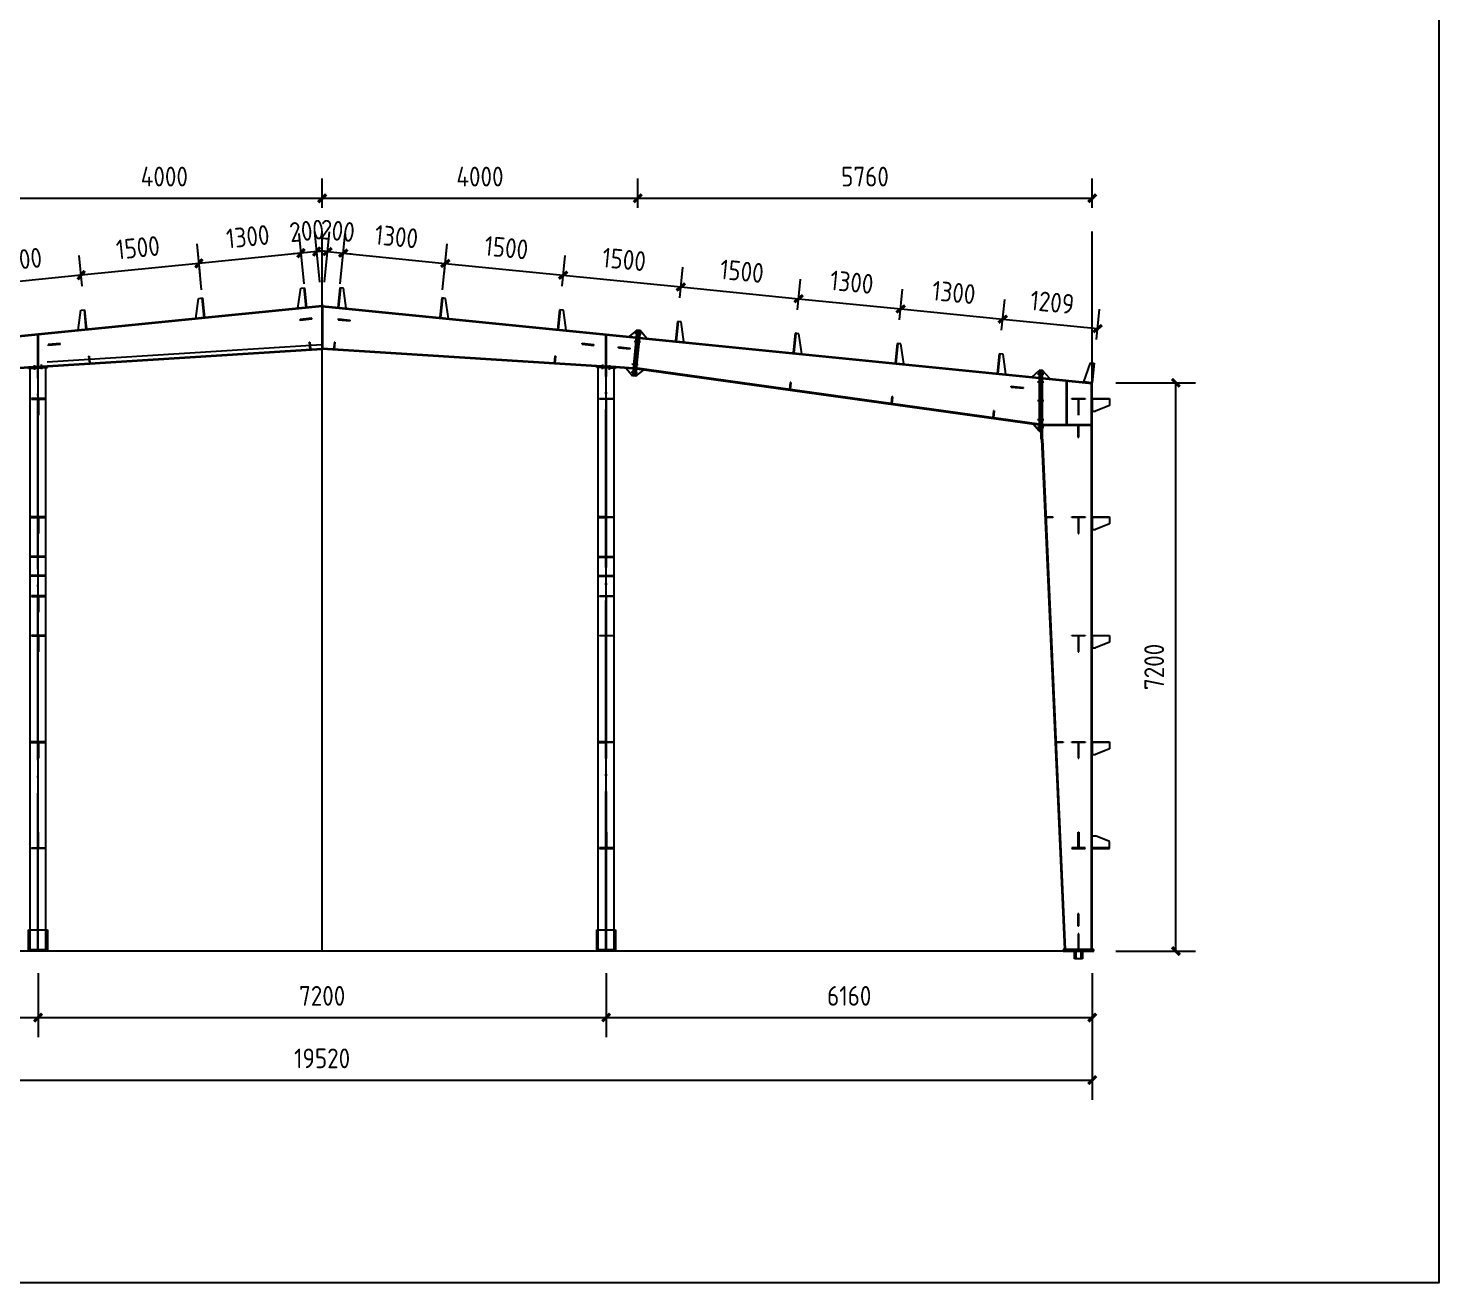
# Model space of a CAD drawing. Extents: x 810015 to 1451442, y -271755 to 145013.
# Drawn here: x 1265479 to 1283356, y -17928 to -2031 of the extents above; entities that cross this region are included whole.
import ezdxf

# ---------------------------------------------------------------- set-up
doc = ezdxf.new("R2010")
doc.units = 0
doc.header["$LTSCALE"] = 1000
doc.header["$MEASUREMENT"] = 0
doc.linetypes.add('DOTE', pattern=[2.42, 2, -0.2, 0.02, -0.2])
doc.layers.add('DOTE', color=1, linetype='Continuous')
doc.styles.get("Standard").update_dxf_attribs({"font": 'gbenor.shx', "bigfont": 'gbcbig.shx'})
doc.dimstyles.get("Standard").update_dxf_attribs({"dimscale": 100, "dimtxt": 2.5, "dimasz": 1, "dimexe": 2.5, "dimexo": 3, "dimgap": 1.5, "dimtad": 1, "dimdec": 0, "dimzin": 0, "dimdsep": 46, "dimtxsty": 'Standard', "dimblk": 'ARCHTICK', "dimcen": 0.09, "dimadec": 0, "dimazin": 0, "dimtfac": 1, "dimtdec": 0, "dimtix": 1, "dimtmove": 2, "dimatfit": 3, "dimfxl": 1, "dimtolj": 1, "dimtzin": 0, "dimarcsym": 0})

# ---------------------------------------------------------------- blocks, each defined once
blk = doc.blocks.new('_ArchTick')
at = {"color": 0, "linetype": 'ByBlock', "const_width": 0.4}
blk.add_lwpolyline([(-0.5, -0.5), (0.5, 0.5)], dxfattribs=at)
blk = doc.blocks.new('*D4')
at = {"color": 0, "lineweight": -2}
for p, q in [((1265204, -4308), (1265204, -3936)), ((1269204, -4308), (1269204, -3936)), ((1265204, -4186), (1269204, -4186))]:
    blk.add_line(p, q, dxfattribs=at)
at = {"layer": 'Defpoints', "color": 0}
for p in [(1269204, -4186), (1265204, -4608), (1269204, -4608)]:
    blk.add_point(p, dxfattribs=at)
at = {"color": 0, "lineweight": -2, "xscale": 100, "yscale": 100, "zscale": 100, "rotation": 180}
blk.add_blockref('_ArchTick', (1265204, -4186), dxfattribs=at)
at = {"color": 0, "lineweight": -2, "xscale": 100, "yscale": 100, "zscale": 100}
blk.add_blockref('_ArchTick', (1269204, -4186), dxfattribs=at)
at = {"color": 0, "insert": (1267204, -3911), "char_height": 250, "attachment_point": 5}
blk.add_mtext('\\A1;4000', dxfattribs=at)
blk = doc.blocks.new('*D5')
at = {"color": 0, "lineweight": -2}
for p, q in [((1269204, -4308), (1269204, -3936)), ((1273204, -4308), (1273204, -3936)), ((1269204, -4186), (1273204, -4186))]:
    blk.add_line(p, q, dxfattribs=at)
at = {"layer": 'Defpoints', "color": 0}
for p in [(1273204, -4186), (1269204, -4608), (1273204, -4608)]:
    blk.add_point(p, dxfattribs=at)
at = {"color": 0, "lineweight": -2, "xscale": 100, "yscale": 100, "zscale": 100, "rotation": 180}
blk.add_blockref('_ArchTick', (1269204, -4186), dxfattribs=at)
at = {"color": 0, "lineweight": -2, "xscale": 100, "yscale": 100, "zscale": 100}
blk.add_blockref('_ArchTick', (1273204, -4186), dxfattribs=at)
at = {"color": 0, "insert": (1271204, -3911), "char_height": 250, "attachment_point": 5}
blk.add_mtext('\\A1;4000', dxfattribs=at)
blk = doc.blocks.new('*D432')
at = {"color": 0, "lineweight": -2}
for p, q in [((1273204, -4308), (1273204, -3936)), ((1278964, -4308), (1278964, -3936)), ((1273204, -4186), (1278964, -4186))]:
    blk.add_line(p, q, dxfattribs=at)
at = {"layer": 'Defpoints', "color": 0}
for p in [(1278964, -4186), (1273204, -4608), (1278964, -4608)]:
    blk.add_point(p, dxfattribs=at)
at = {"color": 0, "lineweight": -2, "xscale": 100, "yscale": 100, "zscale": 100, "rotation": 180}
blk.add_blockref('_ArchTick', (1273204, -4186), dxfattribs=at)
at = {"color": 0, "lineweight": -2, "xscale": 100, "yscale": 100, "zscale": 100}
blk.add_blockref('_ArchTick', (1278964, -4186), dxfattribs=at)
at = {"color": 0, "insert": (1276084, -3911), "char_height": 250, "attachment_point": 5}
blk.add_mtext('\\A1;5760', dxfattribs=at)
blk = doc.blocks.new('*D455')
at = {"color": 0, "lineweight": -2}
for p, q in [((1268975, -5270), (1268911, -4633)), ((1269174, -5250), (1269110, -4613)), ((1268936, -4881), (1268837, -4891)), ((1269135, -4861), (1268936, -4881)), ((1269135, -4861), (1269235, -4851))]:
    blk.add_line(p, q, dxfattribs=at)
at = {"layer": 'Defpoints', "color": 0}
for p in [(1268936, -4881), (1269005, -5568), (1269204, -5548)]:
    blk.add_point(p, dxfattribs=at)
at = {"color": 0, "lineweight": -2, "xscale": 100, "yscale": 100, "zscale": 100}
for p, rotation in [((1268936, -4881), 5.710593137420399), ((1269135, -4861), 185.7105931374204)]:
    blk.add_blockref('_ArchTick', p, dxfattribs=dict(at, rotation=rotation))
at = {"color": 0, "insert": (1269008, -4598), "char_height": 250, "attachment_point": 5, "rotation": 5.7106}
blk.add_mtext('\\A1;200', dxfattribs=at)
blk = doc.blocks.new('*D456')
at = {"color": 0, "lineweight": -2}
for p, q in [((1268975, -5270), (1268911, -4633)), ((1267676, -5345), (1267618, -4762)), ((1268936, -4881), (1267642, -5011))]:
    blk.add_line(p, q, dxfattribs=at)
at = {"layer": 'Defpoints', "color": 0}
for p in [(1267642, -5011), (1267706, -5644), (1269005, -5568)]:
    blk.add_point(p, dxfattribs=at)
at = {"color": 0, "lineweight": -2, "xscale": 100, "yscale": 100, "zscale": 100}
for p, rotation in [((1268936, -4881), 5.710593137257387), ((1267642, -5011), 185.7105931372574)]:
    blk.add_blockref('_ArchTick', p, dxfattribs=dict(at, rotation=rotation))
at = {"color": 0, "insert": (1268262, -4672), "char_height": 250, "attachment_point": 5, "rotation": 5.7106}
blk.add_mtext('\\A1;1300', dxfattribs=at)
blk = doc.blocks.new('*D8')
at = {"color": 0, "lineweight": -2}
for p, q in [((1269234, -5250), (1269297, -4613)), ((1269433, -5270), (1269496, -4633)), ((1269272, -4861), (1269173, -4851)), ((1269272, -4861), (1269471, -4881)), ((1269471, -4881), (1269571, -4891))]:
    blk.add_line(p, q, dxfattribs=at)
at = {"layer": 'Defpoints', "color": 0}
for p in [(1269471, -4881), (1269204, -5548), (1269403, -5568)]:
    blk.add_point(p, dxfattribs=at)
at = {"color": 0, "lineweight": -2, "xscale": 100, "yscale": 100, "zscale": 100}
for p, rotation in [((1269272, -4861), 354.2894068625796), ((1269471, -4881), 174.2894068625796)]:
    blk.add_blockref('_ArchTick', p, dxfattribs=dict(at, rotation=rotation))
at = {"color": 0, "insert": (1269399, -4598), "char_height": 250, "attachment_point": 5, "rotation": 354.2894}
blk.add_mtext('\\A1;200', dxfattribs=at)
blk = doc.blocks.new('*D457')
at = {"color": 0, "lineweight": -2}
for p, q in [((1269433, -5270), (1269496, -4633)), ((1270731, -5345), (1270790, -4762)), ((1269471, -4881), (1270765, -5011))]:
    blk.add_line(p, q, dxfattribs=at)
at = {"layer": 'Defpoints', "color": 0}
for p in [(1270765, -5011), (1269403, -5568), (1270702, -5644)]:
    blk.add_point(p, dxfattribs=at)
at = {"color": 0, "lineweight": -2, "xscale": 100, "yscale": 100, "zscale": 100}
for p, rotation in [((1269471, -4881), 174.2894068627425), ((1270765, -5011), 354.2894068627426)]:
    blk.add_blockref('_ArchTick', p, dxfattribs=dict(at, rotation=rotation))
at = {"color": 0, "insert": (1270146, -4672), "char_height": 250, "attachment_point": 5, "rotation": 354.2894}
blk.add_mtext('\\A1;1300', dxfattribs=at)
blk = doc.blocks.new('*D458')
at = {"color": 0, "lineweight": -2}
for p, q in [((1267656, -5150), (1267618, -4762)), ((1266164, -5300), (1266125, -4911)), ((1267642, -5011), (1266150, -5160))]:
    blk.add_line(p, q, dxfattribs=at)
at = {"layer": 'Defpoints', "color": 0}
for p in [(1266150, -5160), (1267686, -5449), (1266194, -5598)]:
    blk.add_point(p, dxfattribs=at)
at = {"color": 0, "lineweight": -2, "xscale": 100, "yscale": 100, "zscale": 100}
for p, rotation in [((1267642, -5011), 5.710593137511904), ((1266150, -5160), 185.7105931375119)]:
    blk.add_blockref('_ArchTick', p, dxfattribs=dict(at, rotation=rotation))
at = {"color": 0, "insert": (1266869, -4812), "char_height": 250, "attachment_point": 5, "rotation": 5.7106}
blk.add_mtext('\\A1;1500', dxfattribs=at)
blk = doc.blocks.new('*D459')
at = {"color": 0, "lineweight": -2}
for p, q in [((1266164, -5300), (1266125, -4911)), ((1264671, -5449), (1264632, -5060)), ((1266150, -5160), (1264657, -5309))]:
    blk.add_line(p, q, dxfattribs=at)
at = {"layer": 'Defpoints', "color": 0}
for p in [(1264657, -5309), (1266194, -5598), (1264701, -5747)]:
    blk.add_point(p, dxfattribs=at)
at = {"color": 0, "lineweight": -2, "xscale": 100, "yscale": 100, "zscale": 100}
for p, rotation in [((1266150, -5160), 5.710593137257387), ((1264657, -5309), 185.7105931372574)]:
    blk.add_blockref('_ArchTick', p, dxfattribs=dict(at, rotation=rotation))
at = {"color": 0, "insert": (1265376, -4961), "char_height": 250, "attachment_point": 5, "rotation": 5.7106}
blk.add_mtext('\\A1;1500', dxfattribs=at)
blk = doc.blocks.new('*D436')
at = {"color": 0, "lineweight": -2}
for p, q in [((1270751, -5150), (1270790, -4762)), ((1272244, -5300), (1272282, -4911)), ((1270765, -5011), (1272258, -5160))]:
    blk.add_line(p, q, dxfattribs=at)
at = {"layer": 'Defpoints', "color": 0}
for p in [(1272258, -5160), (1270721, -5449), (1272214, -5598)]:
    blk.add_point(p, dxfattribs=at)
at = {"color": 0, "lineweight": -2, "xscale": 100, "yscale": 100, "zscale": 100}
for p, rotation in [((1270765, -5011), 174.2894068624875), ((1272258, -5160), 354.2894068624875)]:
    blk.add_blockref('_ArchTick', p, dxfattribs=dict(at, rotation=rotation))
at = {"color": 0, "insert": (1271539, -4812), "char_height": 250, "attachment_point": 5, "rotation": 354.2894}
blk.add_mtext('\\A1;1500', dxfattribs=at)
blk = doc.blocks.new('*D437')
at = {"color": 0, "lineweight": -2}
for p, q in [((1272244, -5300), (1272282, -4911)), ((1272258, -5160), (1273750, -5309)), ((1273736, -5449), (1273775, -5060))]:
    blk.add_line(p, q, dxfattribs=at)
at = {"layer": 'Defpoints', "color": 0}
for p in [(1273750, -5309), (1272214, -5598), (1273706, -5747)]:
    blk.add_point(p, dxfattribs=at)
at = {"color": 0, "lineweight": -2, "xscale": 100, "yscale": 100, "zscale": 100}
for p, rotation in [((1272258, -5160), 174.2894068627425), ((1273750, -5309), 354.2894068627426)]:
    blk.add_blockref('_ArchTick', p, dxfattribs=dict(at, rotation=rotation))
at = {"color": 0, "insert": (1273031, -4961), "char_height": 250, "attachment_point": 5, "rotation": 354.2894}
blk.add_mtext('\\A1;1500', dxfattribs=at)
blk = doc.blocks.new('*D438')
at = {"color": 0, "lineweight": -2}
for p, q in [((1273736, -5449), (1273775, -5060)), ((1273750, -5309), (1275243, -5458)), ((1275229, -5598), (1275267, -5210))]:
    blk.add_line(p, q, dxfattribs=at)
at = {"layer": 'Defpoints', "color": 0}
for p in [(1275243, -5458), (1273706, -5747), (1275199, -5897)]:
    blk.add_point(p, dxfattribs=at)
at = {"color": 0, "lineweight": -2, "xscale": 100, "yscale": 100, "zscale": 100}
for p, rotation in [((1273750, -5309), 174.2894068627425), ((1275243, -5458), 354.2894068627426)]:
    blk.add_blockref('_ArchTick', p, dxfattribs=dict(at, rotation=rotation))
at = {"color": 0, "insert": (1274524, -5110), "char_height": 250, "attachment_point": 5, "rotation": 354.2894}
blk.add_mtext('\\A1;1500', dxfattribs=at)
blk = doc.blocks.new('*D439')
at = {"color": 0, "lineweight": -2}
for p, q in [((1275229, -5598), (1275267, -5210)), ((1276522, -5727), (1276561, -5339)), ((1275243, -5458), (1276536, -5588))]:
    blk.add_line(p, q, dxfattribs=at)
at = {"layer": 'Defpoints', "color": 0}
for p in [(1276536, -5588), (1275199, -5897), (1276492, -6026)]:
    blk.add_point(p, dxfattribs=at)
at = {"color": 0, "lineweight": -2, "xscale": 100, "yscale": 100, "zscale": 100}
for p, rotation in [((1275243, -5458), 174.2894068627425), ((1276536, -5588), 354.2894068627426)]:
    blk.add_blockref('_ArchTick', p, dxfattribs=dict(at, rotation=rotation))
at = {"color": 0, "insert": (1275917, -5249), "char_height": 250, "attachment_point": 5, "rotation": 354.2894}
blk.add_mtext('\\A1;1300', dxfattribs=at)
blk = doc.blocks.new('*D440')
at = {"color": 0, "lineweight": -2}
for p, q in [((1276522, -5727), (1276561, -5339)), ((1277816, -5857), (1277855, -5468)), ((1276536, -5588), (1277830, -5717))]:
    blk.add_line(p, q, dxfattribs=at)
at = {"layer": 'Defpoints', "color": 0}
for p in [(1277830, -5717), (1276492, -6026), (1277786, -6155)]:
    blk.add_point(p, dxfattribs=at)
at = {"color": 0, "lineweight": -2, "xscale": 100, "yscale": 100, "zscale": 100}
for p, rotation in [((1276536, -5588), 174.2894068627425), ((1277830, -5717), 354.2894068627426)]:
    blk.add_blockref('_ArchTick', p, dxfattribs=dict(at, rotation=rotation))
at = {"color": 0, "insert": (1277210, -5379), "char_height": 250, "attachment_point": 5, "rotation": 354.2894}
blk.add_mtext('\\A1;1300', dxfattribs=at)
blk = doc.blocks.new('*D441')
at = {"color": 0, "lineweight": -2}
for p, q in [((1277816, -5857), (1277855, -5468)), ((1277830, -5717), (1279032, -5837)), ((1279018, -5977), (1279057, -5589))]:
    blk.add_line(p, q, dxfattribs=at)
at = {"layer": 'Defpoints', "color": 0}
for p in [(1279032, -5837), (1277786, -6155), (1278989, -6276)]:
    blk.add_point(p, dxfattribs=at)
at = {"color": 0, "lineweight": -2, "xscale": 100, "yscale": 100, "zscale": 100}
for p, rotation in [((1277830, -5717), 174.2894068627425), ((1279032, -5837), 354.2894068627426)]:
    blk.add_blockref('_ArchTick', p, dxfattribs=dict(at, rotation=rotation))
at = {"color": 0, "insert": (1278458, -5504), "char_height": 250, "attachment_point": 5, "rotation": 354.2894}
blk.add_mtext('\\A1;1209', dxfattribs=at)
blk = doc.blocks.new('*D442')
at = {"color": 0, "lineweight": -2}
for p, q in [((1259444, -14004), (1259444, -15609)), ((1278964, -14004), (1278964, -15609)), ((1259444, -15359), (1278964, -15359))]:
    blk.add_line(p, q, dxfattribs=at)
at = {"layer": 'Defpoints', "color": 0}
for p in [(1259444, -13704), (1278964, -13704), (1278964, -15359)]:
    blk.add_point(p, dxfattribs=at)
at = {"color": 0, "lineweight": -2, "xscale": 100, "yscale": 100, "zscale": 100, "rotation": 180}
blk.add_blockref('_ArchTick', (1259444, -15359), dxfattribs=at)
at = {"color": 0, "lineweight": -2, "xscale": 100, "yscale": 100, "zscale": 100}
blk.add_blockref('_ArchTick', (1278964, -15359), dxfattribs=at)
at = {"color": 0, "insert": (1269204, -15084), "char_height": 250, "attachment_point": 5}
blk.add_mtext('\\A1;19520', dxfattribs=at)
blk = doc.blocks.new('*D443')
at = {"color": 0, "lineweight": -2}
for p, q in [((1279264, -6524), (1280274, -6524)), ((1280024, -13724), (1280024, -6524)), ((1279264, -13724), (1280274, -13724))]:
    blk.add_line(p, q, dxfattribs=at)
at = {"layer": 'Defpoints', "color": 0}
for p in [(1278964, -6524), (1280024, -6524), (1278964, -13724)]:
    blk.add_point(p, dxfattribs=at)
at = {"color": 0, "lineweight": -2, "xscale": 100, "yscale": 100, "zscale": 100}
for p, rotation in [((1280024, -6524), 90), ((1280024, -13724), 270)]:
    blk.add_blockref('_ArchTick', p, dxfattribs=dict(at, rotation=rotation))
at = {"color": 0, "insert": (1279749, -10124), "char_height": 250, "attachment_point": 5, "rotation": 90}
blk.add_mtext('\\A1;7200', dxfattribs=at)
blk = doc.blocks.new('*D444')
at = {"color": 0, "lineweight": -2}
for p, q in [((1259444, -14004), (1259444, -14817)), ((1265604, -14004), (1265604, -14817)), ((1259444, -14567), (1265604, -14567))]:
    blk.add_line(p, q, dxfattribs=at)
at = {"layer": 'Defpoints', "color": 0}
for p in [(1259444, -13704), (1265604, -13704), (1265604, -14567)]:
    blk.add_point(p, dxfattribs=at)
at = {"color": 0, "lineweight": -2, "xscale": 100, "yscale": 100, "zscale": 100, "rotation": 180}
blk.add_blockref('_ArchTick', (1259444, -14567), dxfattribs=at)
at = {"color": 0, "lineweight": -2, "xscale": 100, "yscale": 100, "zscale": 100}
blk.add_blockref('_ArchTick', (1265604, -14567), dxfattribs=at)
at = {"color": 0, "insert": (1262524, -14292), "char_height": 250, "attachment_point": 5}
blk.add_mtext('\\A1;6160', dxfattribs=at)
blk = doc.blocks.new('*D445')
at = {"color": 0, "lineweight": -2}
for p, q in [((1265604, -14004), (1265604, -14817)), ((1272804, -14004), (1272804, -14817)), ((1265604, -14567), (1272804, -14567))]:
    blk.add_line(p, q, dxfattribs=at)
at = {"layer": 'Defpoints', "color": 0}
for p in [(1265604, -13704), (1272804, -13704), (1272804, -14567)]:
    blk.add_point(p, dxfattribs=at)
at = {"color": 0, "lineweight": -2, "xscale": 100, "yscale": 100, "zscale": 100, "rotation": 180}
blk.add_blockref('_ArchTick', (1265604, -14567), dxfattribs=at)
at = {"color": 0, "lineweight": -2, "xscale": 100, "yscale": 100, "zscale": 100}
blk.add_blockref('_ArchTick', (1272804, -14567), dxfattribs=at)
at = {"color": 0, "insert": (1269204, -14292), "char_height": 250, "attachment_point": 5}
blk.add_mtext('\\A1;7200', dxfattribs=at)
blk = doc.blocks.new('*D446')
at = {"color": 0, "lineweight": -2}
for p, q in [((1272804, -14004), (1272804, -14817)), ((1278964, -14004), (1278964, -14817)), ((1272804, -14567), (1278964, -14567))]:
    blk.add_line(p, q, dxfattribs=at)
at = {"layer": 'Defpoints', "color": 0}
for p in [(1272804, -13704), (1278964, -13704), (1278964, -14567)]:
    blk.add_point(p, dxfattribs=at)
at = {"color": 0, "lineweight": -2, "xscale": 100, "yscale": 100, "zscale": 100, "rotation": 180}
blk.add_blockref('_ArchTick', (1272804, -14567), dxfattribs=at)
at = {"color": 0, "lineweight": -2, "xscale": 100, "yscale": 100, "zscale": 100}
blk.add_blockref('_ArchTick', (1278964, -14567), dxfattribs=at)
at = {"color": 0, "insert": (1275884, -14292), "char_height": 250, "attachment_point": 5}
blk.add_mtext('\\A1;6160', dxfattribs=at)

msp = doc.modelspace()

# ---------------------------------------------------------------- linework, layer by layer
at = {"color": 2}
for p, q in [((1268897.2, -5578.8), (1268932.1, -5324.3)), ((1268932.1, -5324.3), (1268979.9, -5319.5)), ((1268971.9, -5320.3), (1268996.7, -5568.8)), ((1268979.9, -5319.5), (1269004.7, -5568)), ((1269427.6, -5319.5), (1269402.7, -5568)), ((1269435.5, -5320.3), (1269410.7, -5568.8)), ((1269475.3, -5324.3), (1269427.6, -5319.5)), ((1269510.2, -5578.8), (1269475.3, -5324.3)), ((1267603.7, -5708.1), (1267638.5, -5453.7)), ((1267638.5, -5453.7), (1267686.3, -5448.9)), ((1267678.3, -5449.7), (1267703.2, -5698.2)), ((1267686.3, -5448.9), (1267711.2, -5697.4)), ((1270721.1, -5448.9), (1270696.3, -5697.4)), ((1270729.1, -5449.7), (1270704.2, -5698.2)), ((1270768.9, -5453.7), (1270721.1, -5448.9)), ((1270803.7, -5708.1), (1270768.9, -5453.7)), ((1266111.1, -5857.4), (1266146, -5602.9)), ((1266146, -5602.9), (1266193.8, -5598.1)), ((1266185.8, -5598.9), (1266210.6, -5847.4)), ((1266193.8, -5598.1), (1266218.6, -5846.7)), ((1266193.8, -5598.1), (1266218.6, -5846.7)), ((1267703.2, -5698.2), (1267603.7, -5708.1)), ((1268996.7, -5568.8), (1268897.2, -5578.8)), ((1269072.8, -5706), (1268923.5, -5720.9)), ((1269074, -5717.9), (1268924.7, -5732.8)), ((1269004.3, -5724.9), (1269003.1, -5712.9)), ((1269074, -5717.9), (1269072.8, -5706)), ((1269198.7, -5558.7), (1269198.7, -6090.4)), ((1269203.7, -5548.1), (1269203.7, -6098.1)), ((1269208.7, -5558.7), (1269208.7, -6090.4)), ((1269408.1, -5725.4), (1269409.3, -5713.4)), ((1269409.3, -5713.4), (1269558.6, -5728.3)), ((1269410.7, -5568.8), (1269510.2, -5578.8)), ((1270704.2, -5698.2), (1270803.7, -5708.1)), ((1272213.7, -5598.1), (1272188.8, -5846.7)), ((1272213.7, -5598.1), (1272188.8, -5846.7)), ((1272221.6, -5598.9), (1272196.8, -5847.4)), ((1272261.4, -5602.9), (1272213.7, -5598.1)), ((1272296.3, -5857.4), (1272261.4, -5602.9)), ((1266210.6, -5847.4), (1266111.1, -5857.4)), ((1268924.7, -5732.8), (1268923.5, -5720.9)), ((1269408.1, -5725.4), (1269557.4, -5740.3)), ((1269557.4, -5740.3), (1269558.6, -5728.3)), ((1272196.8, -5847.4), (1272296.3, -5857.4)), ((1273192.9, -5856.6), (1273094.4, -5937.2)), ((1273192.9, -5856.6), (1273135.2, -6433.7)), ((1273212.8, -5858.6), (1273155.1, -6435.7)), ((1273248.1, -5907.4), (1273168.5, -5899.4)), ((1273232.7, -5860.6), (1273175, -6437.7)), ((1273229.3, -5894.4), (1273189.5, -5890.4)), ((1273232.7, -5860.6), (1273192.9, -5856.6)), ((1273313.3, -5959.1), (1273232.7, -5860.6)), ((1273706.2, -5747.4), (1273681.4, -5995.9)), ((1273706.2, -5747.4), (1273681.4, -5995.9)), ((1273714.2, -5748.2), (1273689.3, -5996.7)), ((1273754, -5752.2), (1273706.2, -5747.4)), ((1273788.8, -6006.7), (1273754, -5752.2)), ((1275198.8, -5896.7), (1275173.9, -6145.2)), ((1275198.8, -5896.7), (1275173.9, -6145.2)), ((1275206.7, -5897.4), (1275181.9, -6146)), ((1275246.6, -5901.4), (1275198.8, -5896.7)), ((1265882.7, -6025), (1265733.5, -6039.9)), ((1265734.7, -6051.8), (1265733.5, -6039.9)), ((1265883.3, -6030.9), (1265734.1, -6045.9)), ((1265883.9, -6036.9), (1265734.1, -6051.9)), ((1265804.3, -6044.9), (1265803.1, -6032.9)), ((1265883.9, -6036.9), (1265882.7, -6025)), ((1269040.9, -6010.7), (1269048.9, -6009.6)), ((1269040.9, -6010.7), (1269049.9, -6100.4)), ((1269048.9, -6009.6), (1269057.8, -6099.3)), ((1269048.9, -6009.6), (1269057.8, -6099.3)), ((1269358.6, -6009.6), (1269349.6, -6099.3)), ((1269358.6, -6009.6), (1269349.6, -6099.3)), ((1269366.5, -6010.7), (1269357.5, -6100.4)), ((1269366.5, -6010.7), (1269358.6, -6009.6)), ((1272498.9, -6034.4), (1272500.1, -6022.5)), ((1272498.9, -6034.4), (1272648.7, -6049.4)), ((1272499.5, -6028.5), (1272648.7, -6043.4)), ((1272500.1, -6022.5), (1272649.3, -6037.4)), ((1272648.1, -6049.4), (1272649.3, -6037.4)), ((1272958.1, -6080.4), (1272959.3, -6068.4)), ((1272958.7, -6068.4), (1273108.6, -6083.3)), ((1272958.7, -6074.4), (1273108, -6089.3)), ((1273238.2, -6006.9), (1273158.6, -5998.9)), ((1273217.2, -6015.8), (1273177.4, -6011.8)), ((1273219.4, -5993.9), (1273179.6, -5989.9)), ((1273227.1, -5916.3), (1273187.3, -5912.3)), ((1273203.9, -5948.2), (1273203.7, -5948.1)), ((1273689.3, -5996.7), (1273788.8, -6006.7)), ((1275281.4, -6155.9), (1275246.6, -5901.4)), ((1276492.3, -6026), (1276467.5, -6274.5)), ((1276492.3, -6026), (1276467.5, -6274.5)), ((1276500.3, -6026.8), (1276475.4, -6275.3)), ((1276540.1, -6030.8), (1276492.3, -6026)), ((1276574.9, -6285.3), (1276540.1, -6030.8)), ((1266244.4, -6185.3), (1266253.4, -6274.9)), ((1266252.4, -6184.8), (1266261.4, -6274.4)), ((1269049.9, -6100.4), (1269057.8, -6099.3)), ((1269357.5, -6100.4), (1269349.6, -6099.3)), ((1272155, -6184.8), (1272146.1, -6274.4)), ((1272155, -6184.8), (1272146.1, -6274.4)), ((1272162.9, -6185.9), (1272154, -6274.9)), ((1272162.9, -6185.9), (1272155, -6184.8)), ((1272958.1, -6080.4), (1273107.4, -6095.3)), ((1273107.4, -6095.3), (1273108.6, -6083.3)), ((1275181.9, -6146), (1275281.4, -6155.9)), ((1277785.9, -6155.4), (1277761, -6403.9)), ((1277785.9, -6155.4), (1277761, -6403.9)), ((1277793.8, -6156.2), (1277769, -6404.7)), ((1277833.6, -6160.1), (1277785.9, -6155.4)), ((1277868.5, -6414.6), (1277833.6, -6160.1)), ((1265483.4, -6323.1), (1265723, -6308.1)), ((1265483.9, -6331.1), (1265483.4, -6323.1)), ((1265484.7, -6343.1), (1265483.9, -6331.1)), ((1265484.1, -6333.1), (1265723.6, -6318.1)), ((1265484.7, -6343.1), (1265724.2, -6328.1)), ((1265548.6, -6339.1), (1265547.3, -6319.1)), ((1265560.8, -6358.4), (1265557.1, -6298.5)), ((1265570.5, -6337.7), (1265569.3, -6317.7)), ((1265604.5, -6335.6), (1265603.2, -6315.6)), ((1265638.4, -6333.5), (1265637.1, -6313.5)), ((1265650.6, -6352.7), (1265646.9, -6292.8)), ((1265660.4, -6332.1), (1265659.1, -6312.1)), ((1265723.5, -6316.1), (1265723, -6308.1)), ((1265724.2, -6328.1), (1265723.5, -6316.1)), ((1272683.2, -6328.1), (1272683.9, -6316.1)), ((1272922.7, -6343.1), (1272683.2, -6328.1)), ((1272923.4, -6333.1), (1272683.8, -6318.1)), ((1272683.9, -6316.1), (1272684.4, -6308.1)), ((1272924, -6323.1), (1272684.4, -6308.1)), ((1272747.1, -6332.1), (1272748.3, -6312.1)), ((1272756.8, -6352.7), (1272760.6, -6292.8)), ((1272757.4, -6342.7), (1272759.9, -6302.8)), ((1272769, -6333.5), (1272770.3, -6313.5)), ((1272803, -6335.6), (1272804.2, -6315.6)), ((1272836.9, -6337.7), (1272838.1, -6317.7)), ((1272846.6, -6358.4), (1272850.4, -6298.5)), ((1272847.3, -6348.4), (1272849.8, -6308.4)), ((1272858.9, -6339.1), (1272860.1, -6319.1)), ((1272922.7, -6343.1), (1272923.5, -6331.1)), ((1272923.5, -6331.1), (1272924, -6323.1)), ((1273055, -6339.3), (1273135.2, -6433.7)), ((1273199.3, -6395.9), (1273119.7, -6388)), ((1273209.2, -6296.4), (1273129.6, -6288.5)), ((1273175, -6437.7), (1273135.2, -6433.7)), ((1273178.3, -6404.9), (1273138.5, -6400.9)), ((1273180.5, -6383), (1273140.7, -6379)), ((1273188.2, -6305.4), (1273148.4, -6301.4)), ((1273190.4, -6283.5), (1273150.6, -6279.5)), ((1273270.7, -6362.4), (1273175, -6437.7)), ((1276475.4, -6275.3), (1276574.9, -6285.3)), ((1277769, -6404.7), (1277868.5, -6414.6)), ((1278202.4, -6448), (1278291.6, -6367.2)), ((1278351.6, -6414.2), (1278271.6, -6414.2)), ((1278331.6, -6367.2), (1278291.6, -6367.2)), ((1278291.6, -6367.2), (1278291.6, -7137.2)), ((1278331.6, -6403.2), (1278291.6, -6403.2)), ((1278331.6, -6425.2), (1278291.6, -6425.2)), ((1278311.6, -6367.2), (1278311.6, -7237.2)), ((1278331.6, -7237.2), (1278331.6, -6367.2)), ((1278424.8, -6470.3), (1278331.6, -6367.2)), ((1278856.3, -6513.4), (1278940.8, -6270.9)), ((1278940.8, -6270.9), (1278988.6, -6275.6)), ((1278980.6, -6274.8), (1278955.8, -6523.3)), ((1278988.6, -6275.6), (1278963.7, -6524.1)), ((1275136.5, -6519.4), (1275127.5, -6609.1)), ((1275136.5, -6519.4), (1275127.5, -6609.1)), ((1275135.5, -6610.2), (1275127.5, -6609.1)), ((1275144.4, -6520.5), (1275135.5, -6610.2)), ((1275144.4, -6520.5), (1275136.5, -6519.4)), ((1277935.8, -6578.1), (1277937, -6566.2)), ((1277935.8, -6578.1), (1278091, -6593.6)), ((1277937, -6566.2), (1278092.2, -6581.7)), ((1278091, -6593.6), (1278092.2, -6581.7)), ((1278351.6, -6514.2), (1278271.6, -6514.2)), ((1278331.6, -6503.2), (1278291.6, -6503.2)), ((1278331.6, -6514.2), (1278291.6, -6514.2)), ((1278331.6, -6525.2), (1278291.6, -6525.2)), ((1278311.6, -7062.2), (1278311.6, -6459.2)), ((1278331.6, -6460.9), (1278963.7, -6524.1)), ((1278331.6, -6471), (1278963.7, -6534.2)), ((1278637.6, -7052.3), (1278637.6, -6501.6)), ((1278647.6, -7052.3), (1278647.6, -6502.6)), ((1278955.8, -6523.3), (1278856.3, -6513.4)), ((1265603.7, -6724.1), (1265518.7, -6724.1)), ((1265518.7, -6724.1), (1265518.7, -6732.1)), ((1265518.7, -6732.1), (1265688.7, -6732.1)), ((1265599.7, -6932.1), (1265599.7, -6732.1)), ((1265688.7, -6724.1), (1265603.7, -6724.1)), ((1265603.7, -6732.1), (1265607.7, -6732.1)), ((1265607.7, -6732.1), (1265607.7, -6932.1)), ((1265688.7, -6732.1), (1265688.7, -6724.1)), ((1272718.7, -6732.1), (1272718.7, -6724.1)), ((1272718.7, -6724.1), (1272803.7, -6724.1)), ((1272888.7, -6732.1), (1272718.7, -6732.1)), ((1272803.7, -6732.1), (1272799.7, -6732.1)), ((1272799.7, -6732.1), (1272799.7, -6932.1)), ((1272803.7, -6724.1), (1272888.7, -6724.1)), ((1272807.7, -6932.1), (1272807.7, -6732.1)), ((1272888.7, -6724.1), (1272888.7, -6732.1)), ((1276425.1, -6698.6), (1276416.1, -6788.2)), ((1276424, -6789.3), (1276416.1, -6788.2)), ((1276433, -6699.7), (1276424, -6789.3)), ((1276433, -6699.7), (1276425.1, -6698.6)), ((1278351.6, -6753.2), (1278271.6, -6753.2)), ((1278331.6, -6742.2), (1278291.6, -6742.2)), ((1278331.6, -6753.2), (1278291.6, -6753.2)), ((1278331.6, -6764.2), (1278291.6, -6764.2)), ((1278703.7, -6732.1), (1278703.7, -6724.1)), ((1278703.7, -6724.1), (1278788.7, -6724.1)), ((1278703.7, -6732.1), (1278703.7, -6724.1)), ((1278873.7, -6732.1), (1278703.7, -6732.1)), ((1278788.7, -6732.1), (1278784.7, -6732.1)), ((1278784.7, -6732.1), (1278784.7, -6932.1)), ((1278788.7, -6724.1), (1278873.7, -6724.1)), ((1278792.7, -6932.1), (1278792.7, -6732.1)), ((1278873.7, -6724.1), (1278873.7, -6732.1)), ((1278963.7, -6724.1), (1279183.7, -6724.1)), ((1279183.7, -6732.1), (1278963.7, -6732.1)), ((1278963.7, -6732.1), (1278963.7, -6882.1)), ((1279183.7, -6724.1), (1279183.7, -6732.1)), ((1279183.7, -6732.1), (1279183.7, -6812.1)), ((1277713.6, -6877.7), (1277704.7, -6967.4)), ((1277712.6, -6968.5), (1277704.7, -6967.4)), ((1277721.6, -6878.8), (1277712.6, -6968.5)), ((1277721.6, -6878.8), (1277713.6, -6877.7)), ((1278963.7, -6882.1), (1279003.7, -6882.1)), ((1279183.7, -6812.1), (1279003.7, -6882.1)), ((1278291.6, -7137.2), (1278214.2, -7048.3)), ((1278351.6, -6992.2), (1278271.6, -6992.2)), ((1278351.6, -7092.2), (1278271.6, -7092.2)), ((1278331.6, -6981.2), (1278291.6, -6981.2)), ((1278331.6, -6992.2), (1278291.6, -6992.2)), ((1278331.6, -7003.2), (1278291.6, -7003.2)), ((1278331.6, -7081.2), (1278291.6, -7081.2)), ((1278331.6, -7092.2), (1278291.6, -7092.2)), ((1278331.6, -7103.2), (1278291.6, -7103.2)), ((1278291.6, -7137.2), (1278311.6, -7137.2)), ((1278331.6, -7052.3), (1278953.7, -7052.3)), ((1278331.6, -7052.3), (1278455.8, -7052.3)), ((1278331.6, -7052.4), (1278431.6, -7052.4)), ((1278331.6, -7052.4), (1278431.6, -7052.4)), ((1278331.6, -7062.3), (1278953.7, -7062.3)), ((1278311.6, -7237.2), (1278331.6, -7237.2)), ((1265600.7, -8224.1), (1265510.7, -8224.1)), ((1265510.7, -8224.1), (1265510.7, -8232.1)), ((1265510.7, -8232.1), (1265600.7, -8232.1)), ((1265603.7, -8224.1), (1265518.7, -8224.1)), ((1265518.7, -8232.1), (1265688.7, -8232.1)), ((1265599.7, -8432.1), (1265599.7, -8232.1)), ((1265688.7, -8224.1), (1265603.7, -8224.1)), ((1265606.7, -8224.1), (1265696.7, -8224.1)), ((1265696.7, -8232.1), (1265606.7, -8232.1)), ((1265607.7, -8232.1), (1265607.7, -8432.1)), ((1265688.7, -8232.1), (1265688.7, -8224.1)), ((1265696.7, -8224.1), (1265696.7, -8232.1)), ((1272800.7, -8224.1), (1272710.7, -8224.1)), ((1272710.7, -8224.1), (1272710.7, -8232.1)), ((1272710.7, -8232.1), (1272800.7, -8232.1)), ((1272718.7, -8224.1), (1272803.7, -8224.1)), ((1272718.7, -8232.1), (1272718.7, -8224.1)), ((1272888.7, -8232.1), (1272718.7, -8232.1)), ((1272799.7, -8232.1), (1272799.7, -8432.1)), ((1272803.7, -8224.1), (1272888.7, -8224.1)), ((1272806.7, -8224.1), (1272896.7, -8224.1)), ((1272896.7, -8232.1), (1272806.7, -8232.1)), ((1272807.7, -8432.1), (1272807.7, -8232.1)), ((1272896.7, -8224.1), (1272896.7, -8232.1)), ((1278376.1, -8224.1), (1278466.1, -8224.1)), ((1278466.1, -8232.1), (1278376.4, -8232.1)), ((1278466.1, -8224.1), (1278466.1, -8232.1)), ((1278703.7, -8224.1), (1278788.7, -8224.1)), ((1278703.7, -8232.1), (1278703.7, -8224.1)), ((1278873.7, -8232.1), (1278703.7, -8232.1)), ((1278784.7, -8232.1), (1278784.7, -8432.1)), ((1278788.7, -8224.1), (1278873.7, -8224.1)), ((1278792.7, -8432.1), (1278792.7, -8232.1)), ((1278873.7, -8224.1), (1278873.7, -8232.1)), ((1278963.7, -8224.1), (1279183.7, -8224.1)), ((1278963.7, -8232.1), (1278963.7, -8382.1)), ((1278963.7, -8232.1), (1278963.7, -8382.1)), ((1279183.7, -8232.1), (1278963.7, -8232.1)), ((1278963.7, -8382.1), (1279003.7, -8382.1)), ((1279183.7, -8312.1), (1279003.7, -8382.1)), ((1279183.7, -8224.1), (1279183.7, -8232.1)), ((1279183.7, -8232.1), (1279183.7, -8312.1)), ((1265607.7, -8432.1), (1265599.7, -8432.1)), ((1272799.7, -8432.1), (1272807.7, -8432.1)), ((1278784.7, -8432.1), (1278792.7, -8432.1)), ((1265603.7, -9224.1), (1265518.7, -9224.1)), ((1265518.7, -9224.1), (1265518.7, -9232.1)), ((1265518.7, -9232.1), (1265688.7, -9232.1)), ((1265599.7, -9432.1), (1265599.7, -9232.1)), ((1265688.7, -9224.1), (1265603.7, -9224.1)), ((1265688.7, -9224.1), (1265603.7, -9224.1)), ((1265603.7, -9232.1), (1265607.7, -9232.1)), ((1265607.7, -9232.1), (1265607.7, -9432.1)), ((1265688.7, -9232.1), (1265688.7, -9224.1)), ((1272718.7, -9224.1), (1272803.7, -9224.1)), ((1272718.7, -9232.1), (1272718.7, -9224.1)), ((1272718.7, -9224.1), (1272803.7, -9224.1)), ((1272888.7, -9232.1), (1272718.7, -9232.1)), ((1272803.7, -9232.1), (1272799.7, -9232.1)), ((1272799.7, -9232.1), (1272799.7, -9432.1)), ((1272803.7, -9224.1), (1272888.7, -9224.1)), ((1272807.7, -9432.1), (1272807.7, -9232.1)), ((1272888.7, -9224.1), (1272888.7, -9232.1)), ((1265607.7, -9432.1), (1265599.7, -9432.1)), ((1272799.7, -9432.1), (1272807.7, -9432.1)), ((1265603.7, -9724.1), (1265518.7, -9724.1)), ((1265518.7, -9724.1), (1265518.7, -9732.1)), ((1265518.7, -9732.1), (1265688.7, -9732.1)), ((1265599.7, -9932.1), (1265599.7, -9732.1)), ((1265688.7, -9724.1), (1265603.7, -9724.1)), ((1265603.7, -9732.1), (1265607.7, -9732.1)), ((1265607.7, -9732.1), (1265607.7, -9932.1)), ((1265688.7, -9732.1), (1265688.7, -9724.1)), ((1272718.7, -9732.1), (1272718.7, -9724.1)), ((1272718.7, -9724.1), (1272803.7, -9724.1)), ((1272888.7, -9732.1), (1272718.7, -9732.1)), ((1272803.7, -9732.1), (1272799.7, -9732.1)), ((1272799.7, -9732.1), (1272799.7, -9932.1)), ((1272803.7, -9724.1), (1272888.7, -9724.1)), ((1272807.7, -9932.1), (1272807.7, -9732.1)), ((1272888.7, -9724.1), (1272888.7, -9732.1)), ((1278703.7, -9732.1), (1278703.7, -9724.1)), ((1278703.7, -9724.1), (1278788.7, -9724.1)), ((1278873.7, -9732.1), (1278703.7, -9732.1)), ((1278788.7, -9732.1), (1278784.7, -9732.1)), ((1278784.7, -9732.1), (1278784.7, -9932.1)), ((1278788.7, -9724.1), (1278873.7, -9724.1)), ((1278792.7, -9932.1), (1278792.7, -9732.1)), ((1278873.7, -9724.1), (1278873.7, -9732.1)), ((1278963.7, -9724.1), (1279183.7, -9724.1)), ((1279183.7, -9732.1), (1278963.7, -9732.1)), ((1278963.7, -9732.1), (1278963.7, -9882.1)), ((1279183.7, -9812.1), (1279003.7, -9882.1)), ((1279183.7, -9724.1), (1279183.7, -9732.1)), ((1279183.7, -9732.1), (1279183.7, -9812.1)), ((1265607.7, -9932.1), (1265599.7, -9932.1)), ((1272799.7, -9932.1), (1272807.7, -9932.1)), ((1278784.7, -9932.1), (1278792.7, -9932.1)), ((1278963.7, -9882.1), (1279003.7, -9882.1)), ((1265600.7, -11074.1), (1265510.7, -11074.1)), ((1265510.7, -11074.1), (1265510.7, -11082.1)), ((1265510.7, -11082.1), (1265600.7, -11082.1)), ((1265603.7, -11074.1), (1265518.7, -11074.1)), ((1265518.7, -11074.1), (1265518.7, -11082.1)), ((1265518.7, -11082.1), (1265688.7, -11082.1)), ((1265599.7, -11282.1), (1265599.7, -11082.1)), ((1265688.7, -11074.1), (1265603.7, -11074.1)), ((1265603.7, -11082.1), (1265607.7, -11082.1)), ((1265606.7, -11074.1), (1265696.7, -11074.1)), ((1265696.7, -11082.1), (1265606.7, -11082.1)), ((1265607.7, -11082.1), (1265607.7, -11282.1)), ((1265688.7, -11082.1), (1265688.7, -11074.1)), ((1265696.7, -11074.1), (1265696.7, -11082.1)), ((1272800.7, -11074.1), (1272710.7, -11074.1)), ((1272710.7, -11074.1), (1272710.7, -11082.1)), ((1272710.7, -11082.1), (1272800.7, -11082.1)), ((1272718.7, -11082.1), (1272718.7, -11074.1)), ((1272718.7, -11074.1), (1272803.7, -11074.1)), ((1272888.7, -11082.1), (1272718.7, -11082.1)), ((1272803.7, -11082.1), (1272799.7, -11082.1)), ((1272799.7, -11082.1), (1272799.7, -11282.1)), ((1272803.7, -11074.1), (1272888.7, -11074.1)), ((1272806.7, -11074.1), (1272896.7, -11074.1)), ((1272896.7, -11082.1), (1272806.7, -11082.1)), ((1272807.7, -11282.1), (1272807.7, -11082.1)), ((1272888.7, -11074.1), (1272888.7, -11082.1)), ((1272896.7, -11074.1), (1272896.7, -11082.1)), ((1278504.4, -11074.1), (1278594.4, -11074.1)), ((1278594.4, -11082.1), (1278504.8, -11082.1)), ((1278594.4, -11074.1), (1278594.4, -11082.1)), ((1278703.7, -11082.1), (1278703.7, -11074.1)), ((1278703.7, -11074.1), (1278788.7, -11074.1)), ((1278873.7, -11082.1), (1278703.7, -11082.1)), ((1278788.7, -11082.1), (1278784.7, -11082.1)), ((1278784.7, -11082.1), (1278784.7, -11282.1)), ((1278788.7, -11074.1), (1278873.7, -11074.1)), ((1278792.7, -11282.1), (1278792.7, -11082.1)), ((1278873.7, -11074.1), (1278873.7, -11082.1)), ((1278963.7, -11074.1), (1279183.7, -11074.1)), ((1279183.7, -11082.1), (1278963.7, -11082.1)), ((1278963.7, -11082.1), (1278963.7, -11232.1)), ((1279183.7, -11074.1), (1279183.7, -11082.1)), ((1279183.7, -11082.1), (1279183.7, -11162.1)), ((1278963.7, -11232.1), (1279003.7, -11232.1)), ((1279183.7, -11162.1), (1279003.7, -11232.1)), ((1265607.7, -11282.1), (1265599.7, -11282.1)), ((1272799.7, -11282.1), (1272807.7, -11282.1)), ((1278784.7, -11282.1), (1278792.7, -11282.1)), ((1265607.7, -12216.1), (1265599.7, -12216.1)), ((1265599.7, -12216.1), (1265599.7, -12416.1)), ((1265607.7, -12416.1), (1265607.7, -12216.1)), ((1272799.7, -12416.1), (1272799.7, -12216.1)), ((1272799.7, -12216.1), (1272807.7, -12216.1)), ((1272807.7, -12216.1), (1272807.7, -12416.1)), ((1278784.7, -12416.1), (1278784.7, -12216.1)), ((1278784.7, -12216.1), (1278792.7, -12216.1)), ((1278792.7, -12216.1), (1278792.7, -12416.1)), ((1278963.7, -12416.1), (1278963.7, -12266.1)), ((1278963.7, -12266.1), (1279003.7, -12266.1)), ((1279183.7, -12336.1), (1279003.7, -12266.1)), ((1265518.7, -12424.1), (1265518.7, -12416.1)), ((1265518.7, -12416.1), (1265688.7, -12416.1)), ((1265603.7, -12424.1), (1265518.7, -12424.1)), ((1265688.7, -12424.1), (1265603.7, -12424.1)), ((1265688.7, -12416.1), (1265688.7, -12424.1)), ((1272888.7, -12416.1), (1272718.7, -12416.1)), ((1272718.7, -12416.1), (1272718.7, -12424.1)), ((1272718.7, -12424.1), (1272803.7, -12424.1)), ((1272803.7, -12424.1), (1272888.7, -12424.1)), ((1272888.7, -12424.1), (1272888.7, -12416.1)), ((1278873.7, -12416.1), (1278703.7, -12416.1)), ((1278703.7, -12416.1), (1278703.7, -12424.1)), ((1278703.7, -12424.1), (1278788.7, -12424.1)), ((1278788.7, -12424.1), (1278873.7, -12424.1)), ((1278873.7, -12424.1), (1278873.7, -12416.1)), ((1279183.7, -12416.1), (1278963.7, -12416.1)), ((1278963.7, -12424.1), (1279183.7, -12424.1)), ((1279183.7, -12416.1), (1279183.7, -12336.1)), ((1279183.7, -12424.1), (1279183.7, -12416.1)), ((1265483.7, -13704.1), (1265483.7, -13454.1)), ((1265483.7, -13454.1), (1265723.7, -13454.1)), ((1265723.7, -13454.1), (1265723.7, -13704.1)), ((1272683.7, -13704.1), (1272683.7, -13454.1)), ((1272683.7, -13454.1), (1272923.7, -13454.1)), ((1272923.7, -13454.1), (1272923.7, -13704.1)), ((1278792.7, -13504.1), (1278784.7, -13504.1)), ((1278784.7, -13504.1), (1278784.7, -13704.1)), ((1278792.7, -13704.1), (1278792.7, -13504.1)), ((1265483.7, -13724.1), (1265483.7, -13704.1)), ((1265483.7, -13704.1), (1265723.7, -13704.1)), ((1265603.7, -13724.1), (1265483.7, -13724.1)), ((1265723.7, -13724.1), (1265603.7, -13724.1)), ((1265723.7, -13704.1), (1265723.7, -13724.1)), ((1272683.7, -13724.1), (1272683.7, -13704.1)), ((1272683.7, -13704.1), (1272923.7, -13704.1)), ((1272803.7, -13724.1), (1272683.7, -13724.1)), ((1272923.7, -13724.1), (1272803.7, -13724.1)), ((1272923.7, -13704.1), (1272923.7, -13724.1)), ((1278983.7, -13704.1), (1278593.7, -13704.1)), ((1278593.7, -13704.1), (1278593.7, -13724.1)), ((1278593.7, -13724.1), (1278983.7, -13724.1)), ((1278963.7, -13724.1), (1278983.7, -13724.1)), ((1278983.7, -13724.1), (1278983.7, -13704.1))]:
    msp.add_line(p, q, dxfattribs=at)
for p, q in [((1269198.4, -5494.7), (1269203.7, -5548.1)), ((1269203.7, -5548.1), (1265223.5, -5946.2)), ((1269204.7, -5558.1), (1265224.5, -5956.1)), ((1267705.8, -5643.9), (1267711.2, -5697.4)), ((1269202.7, -5558.1), (1273183, -5956.1)), ((1269203.7, -5548.1), (1278963.7, -6524.1)), ((1269203.7, -5548.1), (1273184, -5946.2)), ((1270701.6, -5643.9), (1270696.3, -5697.4)), ((1266213.3, -5793.2), (1266218.6, -5846.7)), ((1272194.2, -5793.2), (1272188.8, -5846.7)), ((1265719.9, -6258.2), (1269200.6, -6040.2)), ((1273203.7, -5948.1), (1273203.9, -5948.2)), ((1273222.8, -5960.1), (1278291.6, -6467)), ((1273223.8, -5950.1), (1278315.8, -6459.4)), ((1273686.7, -5942.4), (1273681.4, -5995.9)), ((1265723, -6308.1), (1269203.7, -6090.1)), ((1265723.5, -6316.1), (1269203.7, -6098.1)), ((1266244.4, -6185.3), (1266252.4, -6184.8)), ((1272683.9, -6316.1), (1269203.7, -6098.1)), ((1272684.4, -6308.1), (1269204.2, -6090.2)), ((1275179.3, -6091.7), (1275173.9, -6145.2)), ((1276472.8, -6221), (1276467.5, -6274.5)), ((1265262.6, -6337), (1265483.4, -6323.1)), ((1265263.3, -6344.9), (1265483.9, -6331.1)), ((1265600.7, -6315.8), (1265606.7, -6315.4)), ((1266253.4, -6274.9), (1266261.4, -6274.4)), ((1272804.2, -6315.6), (1272803.7, -6315.6)), ((1273144.1, -6344.9), (1272923.5, -6331.1)), ((1273144.9, -6337), (1272924, -6323.1)), ((1278291.6, -7059.1), (1273164.1, -6346.2)), ((1278291.6, -7049), (1273165.4, -6336.3)), ((1277766.4, -6350.4), (1277761, -6403.9)), ((1278953.7, -13704.1), (1278953.7, -6533.2)), ((1278969.1, -6470.7), (1278963.7, -6524.1)), ((1278963.7, -13724.1), (1278963.7, -6524.1)), ((1278321.6, -7237.2), (1278612.8, -13704.1)), ((1278331.6, -7237.1), (1278622.8, -13704.1)), ((1278983.7, -13724.1), (1259423.7, -13724.1))]:
    msp.add_line(p, q)
at = {"color": 1}
for p, q in [((1269073.4, -5711.9), (1268924.1, -5726.8)), ((1269203.7, -5548.1), (1269203.7, -6098.1)), ((1269408.7, -5719.4), (1269558, -5734.3)), ((1277936.4, -6572.2), (1278091.6, -6587.7)), ((1278642.6, -7052.3), (1278642.6, -6502.1)), ((1278738.7, -13824.1), (1278738.7, -13724.1)), ((1278758.7, -13824.1), (1278758.7, -13724.1)), ((1278788.7, -13724.1), (1278788.7, -13704.1)), ((1278788.7, -13724.1), (1278788.7, -13704.1)), ((1278818.7, -13724.1), (1278818.7, -13824.1)), ((1278838.7, -13724.1), (1278838.7, -13824.1)), ((1278838.7, -13824.1), (1278738.7, -13824.1))]:
    msp.add_line(p, q, dxfattribs=at)
at = {"color": 2, "linetype": 'DOTE'}
for p, q in [((1265607.7, -6932.1), (1265599.7, -6932.1)), ((1272799.7, -6932.1), (1272807.7, -6932.1)), ((1265600.7, -8724.1), (1265503.7, -8724.1)), ((1265600.7, -8734.1), (1265503.7, -8734.1)), ((1265703.7, -8724.1), (1265606.7, -8724.1)), ((1265703.7, -8734.1), (1265606.7, -8734.1)), ((1272703.7, -8724.1), (1272800.7, -8724.1)), ((1272703.7, -8734.1), (1272800.7, -8734.1)), ((1272806.7, -8724.1), (1272903.7, -8724.1)), ((1272806.7, -8734.1), (1272903.7, -8734.1)), ((1265600.7, -8964.1), (1265503.7, -8964.1)), ((1265600.7, -8974.1), (1265503.7, -8974.1)), ((1265703.7, -8964.1), (1265606.7, -8964.1)), ((1265703.7, -8974.1), (1265606.7, -8974.1)), ((1272703.7, -8964.1), (1272800.7, -8964.1)), ((1272703.7, -8974.1), (1272800.7, -8974.1)), ((1272806.7, -8964.1), (1272903.7, -8964.1)), ((1272806.7, -8974.1), (1272903.7, -8974.1)), ((1278784.7, -13404.1), (1278788.7, -13404.1)), ((1278788.7, -13404.1), (1278792.7, -13404.1))]:
    msp.add_line(p, q, dxfattribs=at)
at = {"color": 4, "linetype": 'DOTE'}
for p, q in [((1278788.7, -7062.3), (1278782.7, -7062.3)), ((1278782.7, -7062.3), (1278782.7, -7212.3)), ((1278794.7, -7062.3), (1278782.7, -7062.3)), ((1278794.7, -7212.3), (1278794.7, -7062.3)), ((1278782.7, -7212.3), (1278794.7, -7212.3)), ((1278794.7, -13254.1), (1278782.7, -13254.1)), ((1278782.7, -13254.1), (1278782.7, -13404.1)), ((1278782.7, -13404.1), (1278788.7, -13404.1)), ((1278788.7, -13404.1), (1278794.7, -13404.1)), ((1278794.7, -13404.1), (1278794.7, -13254.1))]:
    msp.add_line(p, q, dxfattribs=at)
msp.add_lwpolyline([(1255631.9, -1706.4), (1283356, -1706.4), (1283356, -17927.7), (1255631.9, -17927.7)], close=True)
at = {"layer": 'DOTE', "color": 0}
for p, q in [((1269203.7, -13724.1), (1269203.7, -4607.9)), ((1265503.7, -13704.1), (1265503.7, -6341.9)), ((1265703.7, -13704.1), (1265703.7, -6329.4)), ((1272703.7, -13704.1), (1272703.7, -6329.4)), ((1272903.7, -13704.1), (1272903.7, -6341.9))]:
    msp.add_line(p, q, dxfattribs=at)
at = {"layer": 'DOTE'}
for p, q in [((1278963.7, -13724.1), (1278963.7, -4607.9)), ((1265603.7, -13724.1), (1265603.7, -5918.2)), ((1272803.7, -13704.1), (1272803.7, -5918.2))]:
    msp.add_line(p, q, dxfattribs=at)
at = {"layer": 'DOTE', "color": 0, "linetype": 'DOTE'}
for p, q in [((1265598.7, -6315.8), (1265598.7, -5918.5)), ((1265608.7, -6315.4), (1265608.7, -5917.9)), ((1272798.7, -6315.4), (1272798.7, -5917.9)), ((1272808.7, -6315.8), (1272808.7, -5918.5)), ((1265600.7, -13724.1), (1265600.7, -6335.8)), ((1265606.7, -13724.1), (1265606.7, -6335.4)), ((1272800.7, -13704.1), (1272800.7, -6335.4)), ((1272806.7, -13704.1), (1272806.7, -6335.8))]:
    msp.add_line(p, q, dxfattribs=at)

# ---------------------------------------------------------------- dimensions: what is measured, and where the dimension line sits
at = {"color": 3}
for base, p1, p2, picture, middle in [((1269203.7, -4185.8), (1265203.7, -4607.9), (1269203.7, -4607.9), '*D4', (1267203.7, -3910.8)), ((1273203.7, -4185.8), (1269203.7, -4607.9), (1273203.7, -4607.9), '*D5', (1271203.7, -3910.8)), ((1278963.7, -4185.8), (1273203.7, -4607.9), (1278963.7, -4607.9), '*D432', (1276083.7, -3910.8)), ((1278963.7, -15359), (1259443.7, -13704.1), (1278963.7, -13704.1), '*D442', (1269203.7, -15084)), ((1265603.7, -14566.8), (1259443.7, -13704.1), (1265603.7, -13704.1), '*D444', (1262523.7, -14291.8)), ((1272803.7, -14566.8), (1265603.7, -13704.1), (1272803.7, -13704.1), '*D445', (1269203.7, -14291.8)), ((1278963.7, -14566.8), (1272803.7, -13704.1), (1278963.7, -13704.1), '*D446', (1275883.7, -14291.8))]:
    dim = msp.add_linear_dim(base=base, p1=p1, p2=p2, dimstyle='Standard', dxfattribs=at)
    dim.commit()
    dim.dimension.update_dxf_attribs({"geometry": picture, "text_midpoint": middle})
for p1, p2, distance, picture, middle in [((1269203.7, -5548.1), (1269004.7, -5568), -690.2, '*D455', (1269008.2, -4597.7)), ((1269203.7, -5548.1), (1269402.7, -5568), 690.2, '*D8', (1269399.3, -4597.7)), ((1267686.3, -5448.9), (1266193.8, -5598.1), -440.4, '*D458', (1266868.8, -4811.6)), ((1270721.1, -5448.9), (1272213.7, -5598.1), 440.4, '*D436', (1271538.6, -4811.6))]:
    dim = msp.add_aligned_dim(p1=p1, p2=p2, distance=distance, dimstyle='Standard', dxfattribs=at)
    dim.commit()
    dim.dimension.update_dxf_attribs({"geometry": picture, "text_midpoint": middle})
for base, p1, p2, angle, picture, middle in [((1267642.5, -5010.6), (1269004.7, -5568), (1267705.8, -5643.9), 5.71059, '*D456', (1268261.9, -4672.3)), ((1270764.9, -5010.6), (1269402.7, -5568), (1270701.6, -5643.9), 174.28941, '*D457', (1270145.5, -4672.3)), ((1264657.4, -5309.2), (1266193.8, -5598.1), (1264701.2, -5747.4), 5.71059, '*D459', (1265376.3, -4960.9)), ((1273750.1, -5309.2), (1272213.7, -5598.1), (1273706.2, -5747.4), 174.28941, '*D437', (1273031.1, -4960.9)), ((1275242.6, -5458.4), (1273706.2, -5747.4), (1275198.8, -5896.7), 174.28941, '*D438', (1274523.7, -5110.1)), ((1276536.2, -5587.8), (1275198.8, -5896.7), (1276492.3, -6026), 174.28941, '*D439', (1275916.8, -5249.5)), ((1277829.7, -5717.1), (1276492.3, -6026), (1277785.9, -6155.4), 174.28941, '*D440', (1277210.3, -5378.8)), ((1279032.4, -5837.4), (1277785.9, -6155.4), (1278988.6, -6275.6), 174.28941, '*D441', (1278458.4, -5503.6)), ((1280024.3, -6524.1), (1278963.7, -13724.1), (1278963.7, -6524.1), 90, '*D443', (1279749.3, -10124.1))]:
    dim = msp.add_linear_dim(base=base, p1=p1, p2=p2, angle=angle, dimstyle='Standard', dxfattribs=at)
    dim.commit()
    dim.dimension.update_dxf_attribs({"geometry": picture, "text_midpoint": middle})

doc.saveas('drawing.dxf')
